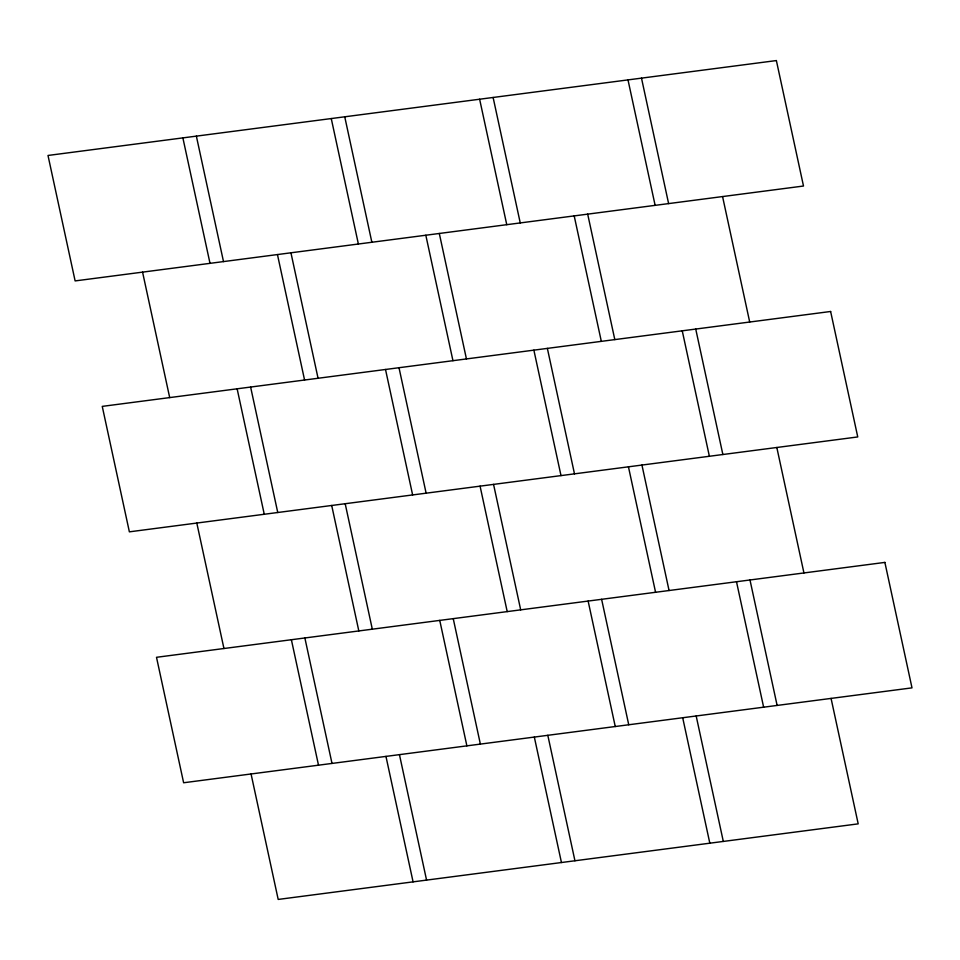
<?xml version="1.0" encoding="UTF-8"?>
<svg xmlns="http://www.w3.org/2000/svg" width="960" height="960" viewBox="0 0 960 960"><rect width="100%" height="100%" fill="white"/><g stroke="black" fill="none" stroke-linecap="round" stroke-linejoin="round"><path stroke-width="1.44" d="M722.568 196.572L749.7 322.032M776.82 447.492L803.94 572.952M831.072 698.412L858.192 823.86L278.196 899.436L251.064 773.976M641.496 78.144L668.616 203.604M695.736 329.064L722.868 454.524M749.988 579.972L777.12 705.432M627.996 79.896L655.128 205.356M682.248 330.816L709.38 456.276M736.5 581.736L763.632 707.196M587.688 214.14L614.808 339.6M641.94 465.06L669.06 590.52M696.18 715.98L723.312 841.44M574.2 215.904L601.32 341.364M628.452 466.824L655.572 592.284M682.692 717.732L709.824 843.192M493.116 97.476L520.248 222.936M547.368 348.396L574.488 473.844M601.62 599.304L628.74 724.764M479.628 99.228L506.76 224.688M533.88 350.148L561 475.608M588.132 601.068L615.252 726.528M439.308 233.472L466.44 358.932M493.56 484.392L520.692 609.852M547.812 735.312L574.944 860.772M425.82 235.236L452.952 360.696M480.072 486.156L507.204 611.604M534.324 737.064L561.444 862.524M344.748 116.808L371.868 242.268M399 367.716L426.12 493.176M453.24 618.636L480.372 744.096M331.26 118.56L358.38 244.02M385.512 369.48L412.632 494.94M439.752 620.4L466.884 745.86M290.94 252.804L318.06 378.264M345.192 503.724L372.312 629.184M399.444 754.644L426.564 880.104M277.452 254.568L304.572 380.028M331.704 505.476L358.824 630.936M385.956 756.396L413.076 881.856M196.368 136.14L223.5 261.588M250.62 387.048L277.752 512.508M304.872 637.968L332.004 763.428M182.88 137.892L210.012 263.352M237.132 388.812L264.264 514.272M291.384 639.732L318.504 765.192M142.572 272.136L169.692 397.596M196.812 523.056L223.944 648.516M776.376 60.564L48 155.46L75.12 280.92L803.496 186.024L776.376 60.564M830.628 311.484L102.252 406.38L129.372 531.84L857.748 436.944L830.628 311.484M884.88 562.404L156.504 657.3L183.624 782.76L912 687.864L884.88 562.404"/></g></svg>
